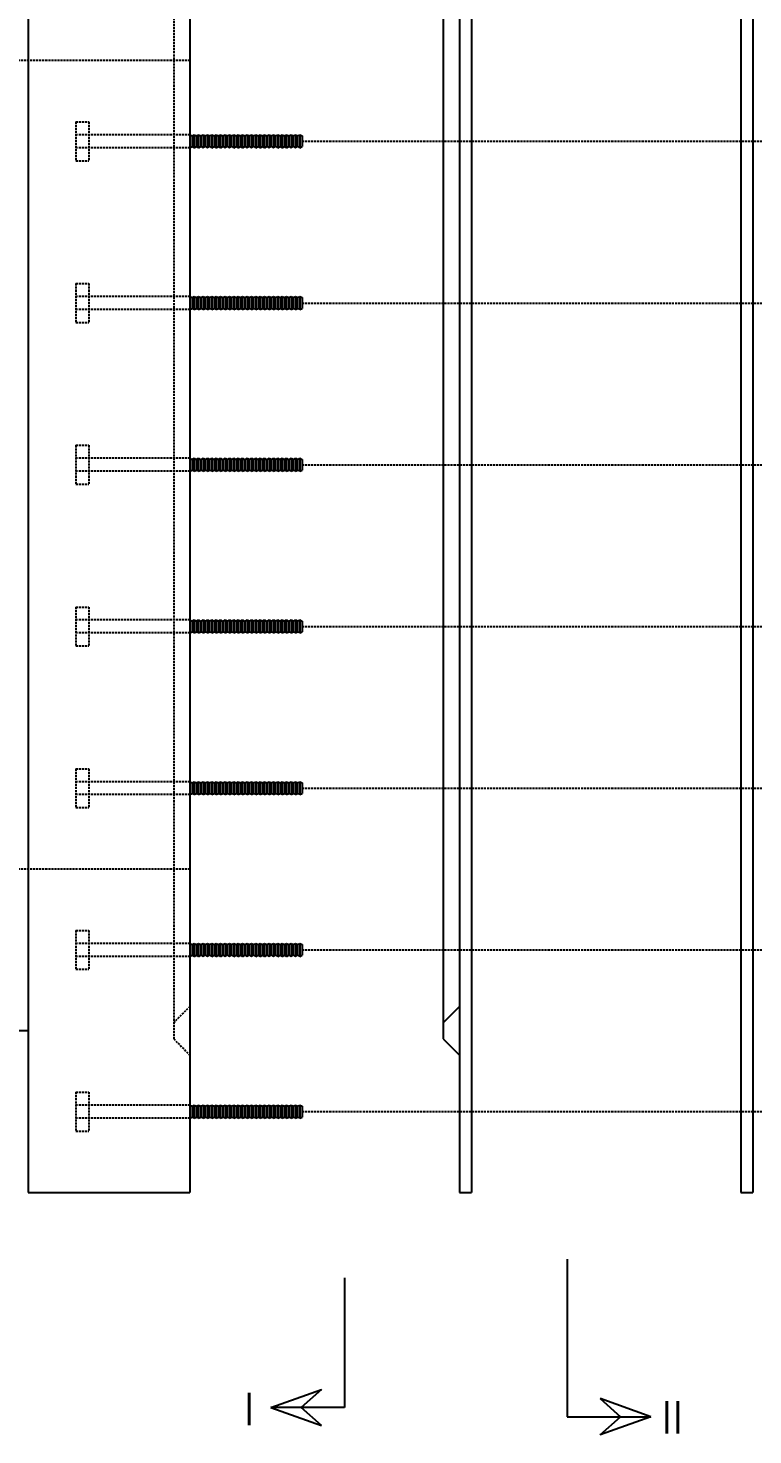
# Model space of a CAD drawing. Header units: metres. Extents: x -50 to 791, y -10 to 584.
# Drawn here: x 101.6 to 191.3, y 309.3 to 483.3 of the extents above; entities that cross this region are included whole.
import ezdxf
from ezdxf.enums import TextEntityAlignment as Align

# ---------------------------------------------------------------- set-up
doc = ezdxf.new("R2010")
doc.units = ezdxf.units.M
doc.header["$MEASUREMENT"] = 0
doc.linetypes.add('DASHED2', pattern=[0.375, 0.25, -0.125])
doc.layers.add('GRID', color=7, linetype='Continuous')
doc.styles.get("Standard").update_dxf_attribs({"font": 'Simplex.shx'})

msp = doc.modelspace()

# ---------------------------------------------------------------- linework, layer by layer
at = {"color": 6}
for p, q in [((101.6349, 519.2654), (101.6349, 339.2654)), ((121.6349, 519.2654), (121.6349, 339.2654)), ((154.972, 519.2654), (154.972, 339.2654)), ((156.472, 519.2654), (156.472, 339.2654)), ((189.7586, 519.2654), (189.7586, 339.2654)), ((191.2586, 519.2654), (191.2586, 339.2654)), ((101.6349, 359.2654), (31.42, 359.2654))]:
    msp.add_line(p, q, dxfattribs=at)
at = {"color": 3, "linetype": 'DASHED2'}
for p, q in [((119.6349, 500.2654), (119.6349, 358.2654)), ((121.6349, 479.2654), (31.42, 479.2654)), ((107.5336, 471.6654), (109.1336, 471.6654)), ((107.5336, 471.6654), (107.5336, 466.8654)), ((109.1336, 471.6654), (109.1336, 466.8654)), ((121.6349, 470.0654), (107.5336, 470.0654)), ((121.6349, 468.4654), (107.5336, 468.4654)), ((107.5336, 466.8654), (109.1336, 466.8654)), ((107.5336, 451.6654), (109.1336, 451.6654)), ((107.5336, 451.6654), (107.5336, 446.8654)), ((109.1336, 451.6654), (109.1336, 446.8654)), ((121.6349, 450.0654), (107.5336, 450.0654)), ((121.6349, 448.4654), (107.5336, 448.4654)), ((107.5336, 446.8654), (109.1336, 446.8654)), ((107.5336, 431.6654), (109.1336, 431.6654)), ((107.5336, 431.6654), (107.5336, 426.8654)), ((109.1336, 431.6654), (109.1336, 426.8654)), ((121.6349, 430.0654), (107.5336, 430.0654)), ((121.6349, 428.4654), (107.5336, 428.4654)), ((107.5336, 426.8654), (109.1336, 426.8654)), ((107.5336, 411.6654), (109.1336, 411.6654)), ((107.5336, 411.6654), (107.5336, 406.8654)), ((109.1336, 411.6654), (109.1336, 406.8654)), ((121.6349, 410.0654), (107.5336, 410.0654)), ((121.6349, 408.4654), (107.5336, 408.4654)), ((107.5336, 406.8654), (109.1336, 406.8654)), ((107.5336, 391.6654), (109.1336, 391.6654)), ((107.5336, 391.6654), (107.5336, 386.8654)), ((109.1336, 391.6654), (109.1336, 386.8654)), ((121.6349, 390.0654), (107.5336, 390.0654)), ((121.6349, 388.4654), (107.5336, 388.4654)), ((107.5336, 386.8654), (109.1336, 386.8654)), ((121.6349, 379.2654), (31.42, 379.2654)), ((107.5336, 371.6654), (109.1336, 371.6654)), ((107.5336, 371.6654), (107.5336, 366.8654)), ((109.1336, 371.6654), (109.1336, 366.8654)), ((121.6349, 370.0654), (107.5336, 370.0654)), ((121.6349, 368.4654), (107.5336, 368.4654)), ((107.5336, 366.8654), (109.1336, 366.8654)), ((119.6349, 360.2654), (121.6349, 362.2654)), ((119.6349, 358.2654), (121.6349, 356.2654)), ((107.5336, 351.6654), (107.5336, 346.8654)), ((107.5336, 351.6654), (109.1336, 351.6654)), ((109.1336, 351.6654), (109.1336, 346.8654)), ((121.6349, 350.0654), (107.5336, 350.0654)), ((121.6349, 348.4654), (107.5336, 348.4654)), ((107.5336, 346.8654), (109.1336, 346.8654))]:
    msp.add_line(p, q, dxfattribs=at)
at = {"color": 3}
msp.add_line((152.972, 500.2654), (152.972, 358.2654), dxfattribs=at)
at = {"color": 2, "linetype": 'Continuous'}
for p, q in [((121.6349, 470.0654), (121.9023, 469.9297)), ((121.9023, 469.9297), (122.1791, 470.0654)), ((121.9023, 469.9297), (121.9023, 468.6011)), ((122.1791, 470.0654), (122.4464, 469.9297)), ((122.1791, 470.0654), (122.1791, 468.4654)), ((122.4464, 469.9297), (122.7232, 470.0654)), ((122.4464, 469.9297), (122.4464, 468.6011)), ((122.7232, 470.0654), (122.9906, 469.9297)), ((122.7232, 470.0654), (122.7232, 468.4654)), ((122.9906, 469.9297), (123.2673, 470.0654)), ((122.9906, 469.9297), (122.9906, 468.6011)), ((123.2673, 470.0654), (123.5347, 469.9297)), ((123.2673, 470.0654), (123.2673, 468.4654)), ((123.5347, 469.9297), (123.8115, 470.0654)), ((123.5347, 469.9297), (123.5347, 468.6011)), ((123.8115, 470.0654), (124.0788, 469.9297)), ((123.8115, 470.0654), (123.8115, 468.4654)), ((124.0788, 469.9297), (124.3556, 470.0654)), ((124.0788, 469.9297), (124.0788, 468.6011)), ((124.3556, 470.0654), (124.623, 469.9297)), ((124.3556, 470.0654), (124.3556, 468.4654)), ((124.623, 469.9297), (124.8997, 470.0654)), ((124.623, 469.9297), (124.623, 468.6011)), ((124.8997, 470.0654), (125.1671, 469.9297)), ((124.8997, 470.0654), (124.8997, 468.4654)), ((125.1671, 469.9297), (125.4439, 470.0654)), ((125.1671, 469.9297), (125.1671, 468.6011)), ((125.4439, 470.0654), (125.7112, 469.9297)), ((125.4439, 470.0654), (125.4439, 468.4654)), ((125.7112, 469.9297), (125.988, 470.0654)), ((125.7112, 469.9297), (125.7112, 468.6011)), ((125.988, 470.0654), (126.2554, 469.9297)), ((125.988, 470.0654), (125.988, 468.4654)), ((126.2554, 469.9297), (126.5321, 470.0654)), ((126.2554, 469.9297), (126.2554, 468.6011)), ((126.5321, 470.0654), (126.7995, 469.9297)), ((126.5321, 470.0654), (126.5321, 468.4654)), ((126.7995, 469.9297), (127.0763, 470.0654)), ((126.7995, 469.9297), (126.7995, 468.6011)), ((127.0763, 470.0654), (127.3436, 469.9297)), ((127.0763, 470.0654), (127.0763, 468.4654)), ((127.3436, 469.9297), (127.6204, 470.0654)), ((127.3436, 469.9297), (127.3436, 468.6011)), ((127.6204, 470.0654), (127.8878, 469.9297)), ((127.6204, 470.0654), (127.6204, 468.4654)), ((127.8878, 469.9297), (128.1645, 470.0654)), ((127.8878, 469.9297), (127.8878, 468.6011)), ((128.1645, 470.0654), (128.4319, 469.9297)), ((128.1645, 470.0654), (128.1645, 468.4654)), ((128.4319, 469.9297), (128.7087, 470.0654)), ((128.4319, 469.9297), (128.4319, 468.6011)), ((128.7087, 470.0654), (128.976, 469.9297)), ((128.7087, 470.0654), (128.7087, 468.4654)), ((128.976, 469.9297), (129.2528, 470.0654)), ((128.976, 469.9297), (128.976, 468.6011)), ((129.2528, 470.0654), (129.5202, 469.9297)), ((129.2528, 470.0654), (129.2528, 468.4654)), ((129.5202, 469.9297), (129.7969, 470.0654)), ((129.5202, 469.9297), (129.5202, 468.6011)), ((129.7969, 470.0654), (130.0643, 469.9297)), ((129.7969, 470.0654), (129.7969, 468.4654)), ((130.0643, 469.9297), (130.3411, 470.0654)), ((130.0643, 469.9297), (130.0643, 468.6011)), ((130.3411, 470.0654), (130.6084, 469.9297)), ((130.3411, 470.0654), (130.3411, 468.4654)), ((130.6084, 469.9297), (130.8852, 470.0654)), ((130.6084, 469.9297), (130.6084, 468.6011)), ((130.8852, 470.0654), (131.1526, 469.9297)), ((130.8852, 470.0654), (130.8852, 468.4654)), ((131.1526, 469.9297), (131.4293, 470.0654)), ((131.1526, 469.9297), (131.1526, 468.6011)), ((131.4293, 470.0654), (131.6967, 469.9297)), ((131.4293, 470.0654), (131.4293, 468.4654)), ((131.6967, 469.9297), (131.9735, 470.0654)), ((131.6967, 469.9297), (131.6967, 468.6011)), ((131.9735, 470.0654), (132.2408, 469.9297)), ((131.9735, 470.0654), (131.9735, 468.4654)), ((132.2408, 469.9297), (132.5176, 470.0654)), ((132.2408, 469.9297), (132.2408, 468.6011)), ((132.5176, 470.0654), (132.785, 469.9297)), ((132.5176, 470.0654), (132.5176, 468.4654)), ((132.785, 469.9297), (133.0617, 470.0654)), ((132.785, 469.9297), (132.785, 468.6011)), ((133.0617, 470.0654), (133.3291, 469.9297)), ((133.0617, 470.0654), (133.0617, 468.4654)), ((133.3291, 469.9297), (133.6059, 470.0654)), ((133.3291, 469.9297), (133.3291, 468.6011)), ((133.6059, 470.0654), (133.8732, 469.9297)), ((133.6059, 470.0654), (133.6059, 468.4654)), ((133.8732, 469.9297), (134.15, 470.0654)), ((133.8732, 469.9297), (133.8732, 468.6011)), ((134.15, 470.0654), (134.4174, 469.9297)), ((134.15, 470.0654), (134.15, 468.4654)), ((134.4174, 469.9297), (134.6941, 470.0654)), ((134.4174, 469.9297), (134.4174, 468.6011)), ((134.6941, 470.0654), (134.9615, 469.9297)), ((134.6941, 470.0654), (134.6941, 468.4654)), ((134.9615, 469.9297), (135.2383, 470.0654)), ((134.9615, 469.9297), (134.9615, 468.6011)), ((135.2383, 470.0654), (135.5056, 469.9297)), ((135.2383, 470.0654), (135.2383, 468.4654)), ((135.5056, 469.9297), (135.5056, 468.6011)), ((121.6349, 468.4654), (121.9023, 468.6011)), ((122.1791, 468.4654), (121.9023, 468.6011)), ((122.1791, 468.4654), (122.4464, 468.6011)), ((122.7232, 468.4654), (122.4464, 468.6011)), ((122.7232, 468.4654), (122.9906, 468.6011)), ((123.2673, 468.4654), (122.9906, 468.6011)), ((123.2673, 468.4654), (123.5347, 468.6011)), ((123.8115, 468.4654), (123.5347, 468.6011)), ((123.8115, 468.4654), (124.0788, 468.6011)), ((124.3556, 468.4654), (124.0788, 468.6011)), ((124.3556, 468.4654), (124.623, 468.6011)), ((124.8997, 468.4654), (124.623, 468.6011)), ((124.8997, 468.4654), (125.1671, 468.6011)), ((125.4439, 468.4654), (125.1671, 468.6011)), ((125.4439, 468.4654), (125.7112, 468.6011)), ((125.988, 468.4654), (125.7112, 468.6011)), ((125.988, 468.4654), (126.2554, 468.6011)), ((126.5321, 468.4654), (126.2554, 468.6011)), ((126.5321, 468.4654), (126.7995, 468.6011)), ((127.0763, 468.4654), (126.7995, 468.6011)), ((127.0763, 468.4654), (127.3436, 468.6011)), ((127.6204, 468.4654), (127.3436, 468.6011)), ((127.6204, 468.4654), (127.8878, 468.6011)), ((128.1645, 468.4654), (127.8878, 468.6011)), ((128.1645, 468.4654), (128.4319, 468.6011)), ((128.7087, 468.4654), (128.4319, 468.6011)), ((128.7087, 468.4654), (128.976, 468.6011)), ((129.2528, 468.4654), (128.976, 468.6011)), ((129.2528, 468.4654), (129.5202, 468.6011)), ((129.7969, 468.4654), (129.5202, 468.6011)), ((129.7969, 468.4654), (130.0643, 468.6011)), ((130.3411, 468.4654), (130.0643, 468.6011)), ((130.3411, 468.4654), (130.6084, 468.6011)), ((130.8852, 468.4654), (130.6084, 468.6011)), ((130.8852, 468.4654), (131.1526, 468.6011)), ((131.4293, 468.4654), (131.1526, 468.6011)), ((131.4293, 468.4654), (131.6967, 468.6011)), ((131.9735, 468.4654), (131.6967, 468.6011)), ((131.9735, 468.4654), (132.2408, 468.6011)), ((132.5176, 468.4654), (132.2408, 468.6011)), ((132.5176, 468.4654), (132.785, 468.6011)), ((133.0617, 468.4654), (132.785, 468.6011)), ((133.0617, 468.4654), (133.3291, 468.6011)), ((133.6059, 468.4654), (133.3291, 468.6011)), ((133.6059, 468.4654), (133.8732, 468.6011)), ((134.15, 468.4654), (133.8732, 468.6011)), ((134.15, 468.4654), (134.4174, 468.6011)), ((134.6941, 468.4654), (134.4174, 468.6011)), ((134.6941, 468.4654), (134.9615, 468.6011)), ((135.2383, 468.4654), (134.9615, 468.6011)), ((135.2383, 468.4654), (135.5056, 468.6011)), ((121.6349, 450.0654), (121.9023, 449.9297)), ((121.9023, 449.9297), (122.1791, 450.0654)), ((121.9023, 449.9297), (121.9023, 448.6011)), ((122.1791, 450.0654), (122.4464, 449.9297)), ((122.1791, 450.0654), (122.1791, 448.4654)), ((122.4464, 449.9297), (122.7232, 450.0654)), ((122.4464, 449.9297), (122.4464, 448.6011)), ((122.7232, 450.0654), (122.9906, 449.9297)), ((122.7232, 450.0654), (122.7232, 448.4654)), ((122.9906, 449.9297), (123.2673, 450.0654)), ((122.9906, 449.9297), (122.9906, 448.6011)), ((123.2673, 450.0654), (123.5347, 449.9297)), ((123.2673, 450.0654), (123.2673, 448.4654)), ((123.5347, 449.9297), (123.8115, 450.0654)), ((123.5347, 449.9297), (123.5347, 448.6011)), ((123.8115, 450.0654), (124.0788, 449.9297)), ((123.8115, 450.0654), (123.8115, 448.4654)), ((124.0788, 449.9297), (124.3556, 450.0654)), ((124.0788, 449.9297), (124.0788, 448.6011)), ((124.3556, 450.0654), (124.623, 449.9297)), ((124.3556, 450.0654), (124.3556, 448.4654)), ((124.623, 449.9297), (124.8997, 450.0654)), ((124.623, 449.9297), (124.623, 448.6011)), ((124.8997, 450.0654), (125.1671, 449.9297)), ((124.8997, 450.0654), (124.8997, 448.4654)), ((125.1671, 449.9297), (125.4439, 450.0654)), ((125.1671, 449.9297), (125.1671, 448.6011)), ((125.4439, 450.0654), (125.7112, 449.9297)), ((125.4439, 450.0654), (125.4439, 448.4654)), ((125.7112, 449.9297), (125.988, 450.0654)), ((125.7112, 449.9297), (125.7112, 448.6011)), ((125.988, 450.0654), (126.2554, 449.9297)), ((125.988, 450.0654), (125.988, 448.4654)), ((126.2554, 449.9297), (126.5321, 450.0654)), ((126.2554, 449.9297), (126.2554, 448.6011)), ((126.5321, 450.0654), (126.7995, 449.9297)), ((126.5321, 450.0654), (126.5321, 448.4654)), ((126.7995, 449.9297), (127.0763, 450.0654)), ((126.7995, 449.9297), (126.7995, 448.6011)), ((127.0763, 450.0654), (127.3436, 449.9297)), ((127.0763, 450.0654), (127.0763, 448.4654)), ((127.3436, 449.9297), (127.6204, 450.0654)), ((127.3436, 449.9297), (127.3436, 448.6011)), ((127.6204, 450.0654), (127.8878, 449.9297)), ((127.6204, 450.0654), (127.6204, 448.4654)), ((127.8878, 449.9297), (128.1645, 450.0654)), ((127.8878, 449.9297), (127.8878, 448.6011)), ((128.1645, 450.0654), (128.4319, 449.9297)), ((128.1645, 450.0654), (128.1645, 448.4654)), ((128.4319, 449.9297), (128.7087, 450.0654)), ((128.4319, 449.9297), (128.4319, 448.6011)), ((128.7087, 450.0654), (128.976, 449.9297)), ((128.7087, 450.0654), (128.7087, 448.4654)), ((128.976, 449.9297), (129.2528, 450.0654)), ((128.976, 449.9297), (128.976, 448.6011)), ((129.2528, 450.0654), (129.5202, 449.9297)), ((129.2528, 450.0654), (129.2528, 448.4654)), ((129.5202, 449.9297), (129.7969, 450.0654)), ((129.5202, 449.9297), (129.5202, 448.6011)), ((129.7969, 450.0654), (130.0643, 449.9297)), ((129.7969, 450.0654), (129.7969, 448.4654)), ((130.0643, 449.9297), (130.3411, 450.0654)), ((130.0643, 449.9297), (130.0643, 448.6011)), ((130.3411, 450.0654), (130.6084, 449.9297)), ((130.3411, 450.0654), (130.3411, 448.4654)), ((130.6084, 449.9297), (130.8852, 450.0654)), ((130.6084, 449.9297), (130.6084, 448.6011)), ((130.8852, 450.0654), (131.1526, 449.9297)), ((130.8852, 450.0654), (130.8852, 448.4654)), ((131.1526, 449.9297), (131.4293, 450.0654)), ((131.1526, 449.9297), (131.1526, 448.6011)), ((131.4293, 450.0654), (131.6967, 449.9297)), ((131.4293, 450.0654), (131.4293, 448.4654)), ((131.6967, 449.9297), (131.9735, 450.0654)), ((131.6967, 449.9297), (131.6967, 448.6011)), ((131.9735, 450.0654), (132.2408, 449.9297)), ((131.9735, 450.0654), (131.9735, 448.4654)), ((132.2408, 449.9297), (132.5176, 450.0654)), ((132.2408, 449.9297), (132.2408, 448.6011)), ((132.5176, 450.0654), (132.785, 449.9297)), ((132.5176, 450.0654), (132.5176, 448.4654)), ((132.785, 449.9297), (133.0617, 450.0654)), ((132.785, 449.9297), (132.785, 448.6011)), ((133.0617, 450.0654), (133.3291, 449.9297)), ((133.0617, 450.0654), (133.0617, 448.4654)), ((133.3291, 449.9297), (133.6059, 450.0654)), ((133.3291, 449.9297), (133.3291, 448.6011)), ((133.6059, 450.0654), (133.8732, 449.9297)), ((133.6059, 450.0654), (133.6059, 448.4654)), ((133.8732, 449.9297), (134.15, 450.0654)), ((133.8732, 449.9297), (133.8732, 448.6011)), ((134.15, 450.0654), (134.4174, 449.9297)), ((134.15, 450.0654), (134.15, 448.4654)), ((134.4174, 449.9297), (134.6941, 450.0654)), ((134.4174, 449.9297), (134.4174, 448.6011)), ((134.6941, 450.0654), (134.9615, 449.9297)), ((134.6941, 450.0654), (134.6941, 448.4654)), ((134.9615, 449.9297), (135.2383, 450.0654)), ((134.9615, 449.9297), (134.9615, 448.6011)), ((135.2383, 450.0654), (135.5056, 449.9297)), ((135.2383, 450.0654), (135.2383, 448.4654)), ((135.5056, 449.9297), (135.5056, 448.6011)), ((121.6349, 448.4654), (121.9023, 448.6011)), ((122.1791, 448.4654), (121.9023, 448.6011)), ((122.1791, 448.4654), (122.4464, 448.6011)), ((122.7232, 448.4654), (122.4464, 448.6011)), ((122.7232, 448.4654), (122.9906, 448.6011)), ((123.2673, 448.4654), (122.9906, 448.6011)), ((123.2673, 448.4654), (123.5347, 448.6011)), ((123.8115, 448.4654), (123.5347, 448.6011)), ((123.8115, 448.4654), (124.0788, 448.6011)), ((124.3556, 448.4654), (124.0788, 448.6011)), ((124.3556, 448.4654), (124.623, 448.6011)), ((124.8997, 448.4654), (124.623, 448.6011)), ((124.8997, 448.4654), (125.1671, 448.6011)), ((125.4439, 448.4654), (125.1671, 448.6011)), ((125.4439, 448.4654), (125.7112, 448.6011)), ((125.988, 448.4654), (125.7112, 448.6011)), ((125.988, 448.4654), (126.2554, 448.6011)), ((126.5321, 448.4654), (126.2554, 448.6011)), ((126.5321, 448.4654), (126.7995, 448.6011)), ((127.0763, 448.4654), (126.7995, 448.6011)), ((127.0763, 448.4654), (127.3436, 448.6011)), ((127.6204, 448.4654), (127.3436, 448.6011)), ((127.6204, 448.4654), (127.8878, 448.6011)), ((128.1645, 448.4654), (127.8878, 448.6011)), ((128.1645, 448.4654), (128.4319, 448.6011)), ((128.7087, 448.4654), (128.4319, 448.6011)), ((128.7087, 448.4654), (128.976, 448.6011)), ((129.2528, 448.4654), (128.976, 448.6011)), ((129.2528, 448.4654), (129.5202, 448.6011)), ((129.7969, 448.4654), (129.5202, 448.6011)), ((129.7969, 448.4654), (130.0643, 448.6011)), ((130.3411, 448.4654), (130.0643, 448.6011)), ((130.3411, 448.4654), (130.6084, 448.6011)), ((130.8852, 448.4654), (130.6084, 448.6011)), ((130.8852, 448.4654), (131.1526, 448.6011)), ((131.4293, 448.4654), (131.1526, 448.6011)), ((131.4293, 448.4654), (131.6967, 448.6011)), ((131.9735, 448.4654), (131.6967, 448.6011)), ((131.9735, 448.4654), (132.2408, 448.6011)), ((132.5176, 448.4654), (132.2408, 448.6011)), ((132.5176, 448.4654), (132.785, 448.6011)), ((133.0617, 448.4654), (132.785, 448.6011)), ((133.0617, 448.4654), (133.3291, 448.6011)), ((133.6059, 448.4654), (133.3291, 448.6011)), ((133.6059, 448.4654), (133.8732, 448.6011)), ((134.15, 448.4654), (133.8732, 448.6011)), ((134.15, 448.4654), (134.4174, 448.6011)), ((134.6941, 448.4654), (134.4174, 448.6011)), ((134.6941, 448.4654), (134.9615, 448.6011)), ((135.2383, 448.4654), (134.9615, 448.6011)), ((135.2383, 448.4654), (135.5056, 448.6011)), ((121.6349, 430.0654), (121.9023, 429.9297)), ((121.9023, 429.9297), (122.1791, 430.0654)), ((121.9023, 429.9297), (121.9023, 428.6011)), ((122.1791, 430.0654), (122.4464, 429.9297)), ((122.1791, 430.0654), (122.1791, 428.4654)), ((122.4464, 429.9297), (122.7232, 430.0654)), ((122.4464, 429.9297), (122.4464, 428.6011)), ((122.7232, 430.0654), (122.9906, 429.9297)), ((122.7232, 430.0654), (122.7232, 428.4654)), ((122.9906, 429.9297), (123.2673, 430.0654)), ((122.9906, 429.9297), (122.9906, 428.6011)), ((123.2673, 430.0654), (123.5347, 429.9297)), ((123.2673, 430.0654), (123.2673, 428.4654)), ((123.5347, 429.9297), (123.8115, 430.0654)), ((123.5347, 429.9297), (123.5347, 428.6011)), ((123.8115, 430.0654), (124.0788, 429.9297)), ((123.8115, 430.0654), (123.8115, 428.4654)), ((124.0788, 429.9297), (124.3556, 430.0654)), ((124.0788, 429.9297), (124.0788, 428.6011)), ((124.3556, 430.0654), (124.623, 429.9297)), ((124.3556, 430.0654), (124.3556, 428.4654)), ((124.623, 429.9297), (124.8997, 430.0654)), ((124.623, 429.9297), (124.623, 428.6011)), ((124.8997, 430.0654), (125.1671, 429.9297)), ((124.8997, 430.0654), (124.8997, 428.4654)), ((125.1671, 429.9297), (125.4439, 430.0654)), ((125.1671, 429.9297), (125.1671, 428.6011)), ((125.4439, 430.0654), (125.7112, 429.9297)), ((125.4439, 430.0654), (125.4439, 428.4654)), ((125.7112, 429.9297), (125.988, 430.0654)), ((125.7112, 429.9297), (125.7112, 428.6011)), ((125.988, 430.0654), (126.2554, 429.9297)), ((125.988, 430.0654), (125.988, 428.4654)), ((126.2554, 429.9297), (126.5321, 430.0654)), ((126.2554, 429.9297), (126.2554, 428.6011)), ((126.5321, 430.0654), (126.7995, 429.9297)), ((126.5321, 430.0654), (126.5321, 428.4654)), ((126.7995, 429.9297), (127.0763, 430.0654)), ((126.7995, 429.9297), (126.7995, 428.6011)), ((127.0763, 430.0654), (127.3436, 429.9297)), ((127.0763, 430.0654), (127.0763, 428.4654)), ((127.3436, 429.9297), (127.6204, 430.0654)), ((127.3436, 429.9297), (127.3436, 428.6011)), ((127.6204, 430.0654), (127.8878, 429.9297)), ((127.6204, 430.0654), (127.6204, 428.4654)), ((127.8878, 429.9297), (128.1645, 430.0654)), ((127.8878, 429.9297), (127.8878, 428.6011)), ((128.1645, 430.0654), (128.4319, 429.9297)), ((128.1645, 430.0654), (128.1645, 428.4654)), ((128.4319, 429.9297), (128.7087, 430.0654)), ((128.4319, 429.9297), (128.4319, 428.6011)), ((128.7087, 430.0654), (128.976, 429.9297)), ((128.7087, 430.0654), (128.7087, 428.4654)), ((128.976, 429.9297), (129.2528, 430.0654)), ((128.976, 429.9297), (128.976, 428.6011)), ((129.2528, 430.0654), (129.5202, 429.9297)), ((129.2528, 430.0654), (129.2528, 428.4654)), ((129.5202, 429.9297), (129.7969, 430.0654)), ((129.5202, 429.9297), (129.5202, 428.6011)), ((129.7969, 430.0654), (130.0643, 429.9297)), ((129.7969, 430.0654), (129.7969, 428.4654)), ((130.0643, 429.9297), (130.3411, 430.0654)), ((130.0643, 429.9297), (130.0643, 428.6011)), ((130.3411, 430.0654), (130.6084, 429.9297)), ((130.3411, 430.0654), (130.3411, 428.4654)), ((130.6084, 429.9297), (130.8852, 430.0654)), ((130.6084, 429.9297), (130.6084, 428.6011)), ((130.8852, 430.0654), (131.1526, 429.9297)), ((130.8852, 430.0654), (130.8852, 428.4654)), ((131.1526, 429.9297), (131.4293, 430.0654)), ((131.1526, 429.9297), (131.1526, 428.6011)), ((131.4293, 430.0654), (131.6967, 429.9297)), ((131.4293, 430.0654), (131.4293, 428.4654)), ((131.6967, 429.9297), (131.9735, 430.0654)), ((131.6967, 429.9297), (131.6967, 428.6011)), ((131.9735, 430.0654), (132.2408, 429.9297)), ((131.9735, 430.0654), (131.9735, 428.4654)), ((132.2408, 429.9297), (132.5176, 430.0654)), ((132.2408, 429.9297), (132.2408, 428.6011)), ((132.5176, 430.0654), (132.785, 429.9297)), ((132.5176, 430.0654), (132.5176, 428.4654)), ((132.785, 429.9297), (133.0617, 430.0654)), ((132.785, 429.9297), (132.785, 428.6011)), ((133.0617, 430.0654), (133.3291, 429.9297)), ((133.0617, 430.0654), (133.0617, 428.4654)), ((133.3291, 429.9297), (133.6059, 430.0654)), ((133.3291, 429.9297), (133.3291, 428.6011)), ((133.6059, 430.0654), (133.8732, 429.9297)), ((133.6059, 430.0654), (133.6059, 428.4654)), ((133.8732, 429.9297), (134.15, 430.0654)), ((133.8732, 429.9297), (133.8732, 428.6011)), ((134.15, 430.0654), (134.4174, 429.9297)), ((134.15, 430.0654), (134.15, 428.4654)), ((134.4174, 429.9297), (134.6941, 430.0654)), ((134.4174, 429.9297), (134.4174, 428.6011)), ((134.6941, 430.0654), (134.9615, 429.9297)), ((134.6941, 430.0654), (134.6941, 428.4654)), ((134.9615, 429.9297), (135.2383, 430.0654)), ((134.9615, 429.9297), (134.9615, 428.6011)), ((135.2383, 430.0654), (135.5056, 429.9297)), ((135.2383, 430.0654), (135.2383, 428.4654)), ((135.5056, 429.9297), (135.5056, 428.6011)), ((121.6349, 428.4654), (121.9023, 428.6011)), ((122.1791, 428.4654), (121.9023, 428.6011)), ((122.1791, 428.4654), (122.4464, 428.6011)), ((122.7232, 428.4654), (122.4464, 428.6011)), ((122.7232, 428.4654), (122.9906, 428.6011)), ((123.2673, 428.4654), (122.9906, 428.6011)), ((123.2673, 428.4654), (123.5347, 428.6011)), ((123.8115, 428.4654), (123.5347, 428.6011)), ((123.8115, 428.4654), (124.0788, 428.6011)), ((124.3556, 428.4654), (124.0788, 428.6011)), ((124.3556, 428.4654), (124.623, 428.6011)), ((124.8997, 428.4654), (124.623, 428.6011)), ((124.8997, 428.4654), (125.1671, 428.6011)), ((125.4439, 428.4654), (125.1671, 428.6011)), ((125.4439, 428.4654), (125.7112, 428.6011)), ((125.988, 428.4654), (125.7112, 428.6011)), ((125.988, 428.4654), (126.2554, 428.6011)), ((126.5321, 428.4654), (126.2554, 428.6011)), ((126.5321, 428.4654), (126.7995, 428.6011)), ((127.0763, 428.4654), (126.7995, 428.6011)), ((127.0763, 428.4654), (127.3436, 428.6011)), ((127.6204, 428.4654), (127.3436, 428.6011)), ((127.6204, 428.4654), (127.8878, 428.6011)), ((128.1645, 428.4654), (127.8878, 428.6011)), ((128.1645, 428.4654), (128.4319, 428.6011)), ((128.7087, 428.4654), (128.4319, 428.6011)), ((128.7087, 428.4654), (128.976, 428.6011)), ((129.2528, 428.4654), (128.976, 428.6011)), ((129.2528, 428.4654), (129.5202, 428.6011)), ((129.7969, 428.4654), (129.5202, 428.6011)), ((129.7969, 428.4654), (130.0643, 428.6011)), ((130.3411, 428.4654), (130.0643, 428.6011)), ((130.3411, 428.4654), (130.6084, 428.6011)), ((130.8852, 428.4654), (130.6084, 428.6011)), ((130.8852, 428.4654), (131.1526, 428.6011)), ((131.4293, 428.4654), (131.1526, 428.6011)), ((131.4293, 428.4654), (131.6967, 428.6011)), ((131.9735, 428.4654), (131.6967, 428.6011)), ((131.9735, 428.4654), (132.2408, 428.6011)), ((132.5176, 428.4654), (132.2408, 428.6011)), ((132.5176, 428.4654), (132.785, 428.6011)), ((133.0617, 428.4654), (132.785, 428.6011)), ((133.0617, 428.4654), (133.3291, 428.6011)), ((133.6059, 428.4654), (133.3291, 428.6011)), ((133.6059, 428.4654), (133.8732, 428.6011)), ((134.15, 428.4654), (133.8732, 428.6011)), ((134.15, 428.4654), (134.4174, 428.6011)), ((134.6941, 428.4654), (134.4174, 428.6011)), ((134.6941, 428.4654), (134.9615, 428.6011)), ((135.2383, 428.4654), (134.9615, 428.6011)), ((135.2383, 428.4654), (135.5056, 428.6011)), ((121.6349, 410.0654), (121.9023, 409.9297)), ((121.9023, 409.9297), (122.1791, 410.0654)), ((121.9023, 409.9297), (121.9023, 408.6011)), ((122.1791, 410.0654), (122.4464, 409.9297)), ((122.1791, 410.0654), (122.1791, 408.4654)), ((122.4464, 409.9297), (122.7232, 410.0654)), ((122.4464, 409.9297), (122.4464, 408.6011)), ((122.7232, 410.0654), (122.9906, 409.9297)), ((122.7232, 410.0654), (122.7232, 408.4654)), ((122.9906, 409.9297), (123.2673, 410.0654)), ((122.9906, 409.9297), (122.9906, 408.6011)), ((123.2673, 410.0654), (123.5347, 409.9297)), ((123.2673, 410.0654), (123.2673, 408.4654)), ((123.5347, 409.9297), (123.8115, 410.0654)), ((123.5347, 409.9297), (123.5347, 408.6011)), ((123.8115, 410.0654), (124.0788, 409.9297)), ((123.8115, 410.0654), (123.8115, 408.4654)), ((124.0788, 409.9297), (124.3556, 410.0654)), ((124.0788, 409.9297), (124.0788, 408.6011)), ((124.3556, 410.0654), (124.623, 409.9297)), ((124.3556, 410.0654), (124.3556, 408.4654)), ((124.623, 409.9297), (124.8997, 410.0654)), ((124.623, 409.9297), (124.623, 408.6011)), ((124.8997, 410.0654), (125.1671, 409.9297)), ((124.8997, 410.0654), (124.8997, 408.4654)), ((125.1671, 409.9297), (125.4439, 410.0654)), ((125.1671, 409.9297), (125.1671, 408.6011)), ((125.4439, 410.0654), (125.7112, 409.9297)), ((125.4439, 410.0654), (125.4439, 408.4654)), ((125.7112, 409.9297), (125.988, 410.0654)), ((125.7112, 409.9297), (125.7112, 408.6011)), ((125.988, 410.0654), (126.2554, 409.9297)), ((125.988, 410.0654), (125.988, 408.4654)), ((126.2554, 409.9297), (126.5321, 410.0654)), ((126.2554, 409.9297), (126.2554, 408.6011)), ((126.5321, 410.0654), (126.7995, 409.9297)), ((126.5321, 410.0654), (126.5321, 408.4654)), ((126.7995, 409.9297), (127.0763, 410.0654)), ((126.7995, 409.9297), (126.7995, 408.6011)), ((127.0763, 410.0654), (127.3436, 409.9297)), ((127.0763, 410.0654), (127.0763, 408.4654)), ((127.3436, 409.9297), (127.6204, 410.0654)), ((127.3436, 409.9297), (127.3436, 408.6011)), ((127.6204, 410.0654), (127.8878, 409.9297)), ((127.6204, 410.0654), (127.6204, 408.4654)), ((127.8878, 409.9297), (128.1645, 410.0654)), ((127.8878, 409.9297), (127.8878, 408.6011)), ((128.1645, 410.0654), (128.4319, 409.9297)), ((128.1645, 410.0654), (128.1645, 408.4654)), ((128.4319, 409.9297), (128.7087, 410.0654)), ((128.4319, 409.9297), (128.4319, 408.6011)), ((128.7087, 410.0654), (128.976, 409.9297)), ((128.7087, 410.0654), (128.7087, 408.4654)), ((128.976, 409.9297), (129.2528, 410.0654)), ((128.976, 409.9297), (128.976, 408.6011)), ((129.2528, 410.0654), (129.5202, 409.9297)), ((129.2528, 410.0654), (129.2528, 408.4654)), ((129.5202, 409.9297), (129.7969, 410.0654)), ((129.5202, 409.9297), (129.5202, 408.6011)), ((129.7969, 410.0654), (130.0643, 409.9297)), ((129.7969, 410.0654), (129.7969, 408.4654)), ((130.0643, 409.9297), (130.3411, 410.0654)), ((130.0643, 409.9297), (130.0643, 408.6011)), ((130.3411, 410.0654), (130.6084, 409.9297)), ((130.3411, 410.0654), (130.3411, 408.4654)), ((130.6084, 409.9297), (130.8852, 410.0654)), ((130.6084, 409.9297), (130.6084, 408.6011)), ((130.8852, 410.0654), (131.1526, 409.9297)), ((130.8852, 410.0654), (130.8852, 408.4654)), ((131.1526, 409.9297), (131.4293, 410.0654)), ((131.1526, 409.9297), (131.1526, 408.6011)), ((131.4293, 410.0654), (131.6967, 409.9297)), ((131.4293, 410.0654), (131.4293, 408.4654)), ((131.6967, 409.9297), (131.9735, 410.0654)), ((131.6967, 409.9297), (131.6967, 408.6011)), ((131.9735, 410.0654), (132.2408, 409.9297)), ((131.9735, 410.0654), (131.9735, 408.4654)), ((132.2408, 409.9297), (132.5176, 410.0654)), ((132.2408, 409.9297), (132.2408, 408.6011)), ((132.5176, 410.0654), (132.785, 409.9297)), ((132.5176, 410.0654), (132.5176, 408.4654)), ((132.785, 409.9297), (133.0617, 410.0654)), ((132.785, 409.9297), (132.785, 408.6011)), ((133.0617, 410.0654), (133.3291, 409.9297)), ((133.0617, 410.0654), (133.0617, 408.4654)), ((133.3291, 409.9297), (133.6059, 410.0654)), ((133.3291, 409.9297), (133.3291, 408.6011)), ((133.6059, 410.0654), (133.8732, 409.9297)), ((133.6059, 410.0654), (133.6059, 408.4654)), ((133.8732, 409.9297), (134.15, 410.0654)), ((133.8732, 409.9297), (133.8732, 408.6011)), ((134.15, 410.0654), (134.4174, 409.9297)), ((134.15, 410.0654), (134.15, 408.4654)), ((134.4174, 409.9297), (134.6941, 410.0654)), ((134.4174, 409.9297), (134.4174, 408.6011)), ((134.6941, 410.0654), (134.9615, 409.9297)), ((134.6941, 410.0654), (134.6941, 408.4654)), ((134.9615, 409.9297), (135.2383, 410.0654)), ((134.9615, 409.9297), (134.9615, 408.6011)), ((135.2383, 410.0654), (135.5056, 409.9297)), ((135.2383, 410.0654), (135.2383, 408.4654)), ((135.5056, 409.9297), (135.5056, 408.6011)), ((121.6349, 408.4654), (121.9023, 408.6011)), ((122.1791, 408.4654), (121.9023, 408.6011)), ((122.1791, 408.4654), (122.4464, 408.6011)), ((122.7232, 408.4654), (122.4464, 408.6011)), ((122.7232, 408.4654), (122.9906, 408.6011)), ((123.2673, 408.4654), (122.9906, 408.6011)), ((123.2673, 408.4654), (123.5347, 408.6011)), ((123.8115, 408.4654), (123.5347, 408.6011)), ((123.8115, 408.4654), (124.0788, 408.6011)), ((124.3556, 408.4654), (124.0788, 408.6011)), ((124.3556, 408.4654), (124.623, 408.6011)), ((124.8997, 408.4654), (124.623, 408.6011)), ((124.8997, 408.4654), (125.1671, 408.6011)), ((125.4439, 408.4654), (125.1671, 408.6011)), ((125.4439, 408.4654), (125.7112, 408.6011)), ((125.988, 408.4654), (125.7112, 408.6011)), ((125.988, 408.4654), (126.2554, 408.6011)), ((126.5321, 408.4654), (126.2554, 408.6011)), ((126.5321, 408.4654), (126.7995, 408.6011)), ((127.0763, 408.4654), (126.7995, 408.6011)), ((127.0763, 408.4654), (127.3436, 408.6011)), ((127.6204, 408.4654), (127.3436, 408.6011)), ((127.6204, 408.4654), (127.8878, 408.6011)), ((128.1645, 408.4654), (127.8878, 408.6011)), ((128.1645, 408.4654), (128.4319, 408.6011)), ((128.7087, 408.4654), (128.4319, 408.6011)), ((128.7087, 408.4654), (128.976, 408.6011)), ((129.2528, 408.4654), (128.976, 408.6011)), ((129.2528, 408.4654), (129.5202, 408.6011)), ((129.7969, 408.4654), (129.5202, 408.6011)), ((129.7969, 408.4654), (130.0643, 408.6011)), ((130.3411, 408.4654), (130.0643, 408.6011)), ((130.3411, 408.4654), (130.6084, 408.6011)), ((130.8852, 408.4654), (130.6084, 408.6011)), ((130.8852, 408.4654), (131.1526, 408.6011)), ((131.4293, 408.4654), (131.1526, 408.6011)), ((131.4293, 408.4654), (131.6967, 408.6011)), ((131.9735, 408.4654), (131.6967, 408.6011)), ((131.9735, 408.4654), (132.2408, 408.6011)), ((132.5176, 408.4654), (132.2408, 408.6011)), ((132.5176, 408.4654), (132.785, 408.6011)), ((133.0617, 408.4654), (132.785, 408.6011)), ((133.0617, 408.4654), (133.3291, 408.6011)), ((133.6059, 408.4654), (133.3291, 408.6011)), ((133.6059, 408.4654), (133.8732, 408.6011)), ((134.15, 408.4654), (133.8732, 408.6011)), ((134.15, 408.4654), (134.4174, 408.6011)), ((134.6941, 408.4654), (134.4174, 408.6011)), ((134.6941, 408.4654), (134.9615, 408.6011)), ((135.2383, 408.4654), (134.9615, 408.6011)), ((135.2383, 408.4654), (135.5056, 408.6011)), ((121.6349, 390.0654), (121.9023, 389.9297)), ((121.9023, 389.9297), (122.1791, 390.0654)), ((121.9023, 389.9297), (121.9023, 388.6011)), ((122.1791, 390.0654), (122.4464, 389.9297)), ((122.1791, 390.0654), (122.1791, 388.4654)), ((122.4464, 389.9297), (122.7232, 390.0654)), ((122.4464, 389.9297), (122.4464, 388.6011)), ((122.7232, 390.0654), (122.9906, 389.9297)), ((122.7232, 390.0654), (122.7232, 388.4654)), ((122.9906, 389.9297), (123.2673, 390.0654)), ((122.9906, 389.9297), (122.9906, 388.6011)), ((123.2673, 390.0654), (123.5347, 389.9297)), ((123.2673, 390.0654), (123.2673, 388.4654)), ((123.5347, 389.9297), (123.8115, 390.0654)), ((123.5347, 389.9297), (123.5347, 388.6011)), ((123.8115, 390.0654), (124.0788, 389.9297)), ((123.8115, 390.0654), (123.8115, 388.4654)), ((124.0788, 389.9297), (124.3556, 390.0654)), ((124.0788, 389.9297), (124.0788, 388.6011)), ((124.3556, 390.0654), (124.623, 389.9297)), ((124.3556, 390.0654), (124.3556, 388.4654)), ((124.623, 389.9297), (124.8997, 390.0654)), ((124.623, 389.9297), (124.623, 388.6011)), ((124.8997, 390.0654), (125.1671, 389.9297)), ((124.8997, 390.0654), (124.8997, 388.4654)), ((125.1671, 389.9297), (125.4439, 390.0654)), ((125.1671, 389.9297), (125.1671, 388.6011)), ((125.4439, 390.0654), (125.7112, 389.9297)), ((125.4439, 390.0654), (125.4439, 388.4654)), ((125.7112, 389.9297), (125.988, 390.0654)), ((125.7112, 389.9297), (125.7112, 388.6011)), ((125.988, 390.0654), (126.2554, 389.9297)), ((125.988, 390.0654), (125.988, 388.4654)), ((126.2554, 389.9297), (126.5321, 390.0654)), ((126.2554, 389.9297), (126.2554, 388.6011)), ((126.5321, 390.0654), (126.7995, 389.9297)), ((126.5321, 390.0654), (126.5321, 388.4654)), ((126.7995, 389.9297), (127.0763, 390.0654)), ((126.7995, 389.9297), (126.7995, 388.6011)), ((127.0763, 390.0654), (127.3436, 389.9297)), ((127.0763, 390.0654), (127.0763, 388.4654)), ((127.3436, 389.9297), (127.6204, 390.0654)), ((127.3436, 389.9297), (127.3436, 388.6011)), ((127.6204, 390.0654), (127.8878, 389.9297)), ((127.6204, 390.0654), (127.6204, 388.4654)), ((127.8878, 389.9297), (128.1645, 390.0654)), ((127.8878, 389.9297), (127.8878, 388.6011)), ((128.1645, 390.0654), (128.4319, 389.9297)), ((128.1645, 390.0654), (128.1645, 388.4654)), ((128.4319, 389.9297), (128.7087, 390.0654)), ((128.4319, 389.9297), (128.4319, 388.6011)), ((128.7087, 390.0654), (128.976, 389.9297)), ((128.7087, 390.0654), (128.7087, 388.4654)), ((128.976, 389.9297), (129.2528, 390.0654)), ((128.976, 389.9297), (128.976, 388.6011)), ((129.2528, 390.0654), (129.5202, 389.9297)), ((129.2528, 390.0654), (129.2528, 388.4654)), ((129.5202, 389.9297), (129.7969, 390.0654)), ((129.5202, 389.9297), (129.5202, 388.6011)), ((129.7969, 390.0654), (130.0643, 389.9297)), ((129.7969, 390.0654), (129.7969, 388.4654)), ((130.0643, 389.9297), (130.3411, 390.0654)), ((130.0643, 389.9297), (130.0643, 388.6011)), ((130.3411, 390.0654), (130.6084, 389.9297)), ((130.3411, 390.0654), (130.3411, 388.4654)), ((130.6084, 389.9297), (130.8852, 390.0654)), ((130.6084, 389.9297), (130.6084, 388.6011)), ((130.8852, 390.0654), (131.1526, 389.9297)), ((130.8852, 390.0654), (130.8852, 388.4654)), ((131.1526, 389.9297), (131.4293, 390.0654)), ((131.1526, 389.9297), (131.1526, 388.6011)), ((131.4293, 390.0654), (131.6967, 389.9297)), ((131.4293, 390.0654), (131.4293, 388.4654)), ((131.6967, 389.9297), (131.9735, 390.0654)), ((131.6967, 389.9297), (131.6967, 388.6011)), ((131.9735, 390.0654), (132.2408, 389.9297)), ((131.9735, 390.0654), (131.9735, 388.4654)), ((132.2408, 389.9297), (132.5176, 390.0654)), ((132.2408, 389.9297), (132.2408, 388.6011)), ((132.5176, 390.0654), (132.785, 389.9297)), ((132.5176, 390.0654), (132.5176, 388.4654)), ((132.785, 389.9297), (133.0617, 390.0654)), ((132.785, 389.9297), (132.785, 388.6011)), ((133.0617, 390.0654), (133.3291, 389.9297)), ((133.0617, 390.0654), (133.0617, 388.4654)), ((133.3291, 389.9297), (133.6059, 390.0654)), ((133.3291, 389.9297), (133.3291, 388.6011)), ((133.6059, 390.0654), (133.8732, 389.9297)), ((133.6059, 390.0654), (133.6059, 388.4654)), ((133.8732, 389.9297), (134.15, 390.0654)), ((133.8732, 389.9297), (133.8732, 388.6011)), ((134.15, 390.0654), (134.4174, 389.9297)), ((134.15, 390.0654), (134.15, 388.4654)), ((134.4174, 389.9297), (134.6941, 390.0654)), ((134.4174, 389.9297), (134.4174, 388.6011)), ((134.6941, 390.0654), (134.9615, 389.9297)), ((134.6941, 390.0654), (134.6941, 388.4654)), ((134.9615, 389.9297), (135.2383, 390.0654)), ((134.9615, 389.9297), (134.9615, 388.6011)), ((135.2383, 390.0654), (135.5056, 389.9297)), ((135.2383, 390.0654), (135.2383, 388.4654)), ((135.5056, 389.9297), (135.5056, 388.6011)), ((121.6349, 388.4654), (121.9023, 388.6011)), ((122.1791, 388.4654), (121.9023, 388.6011)), ((122.1791, 388.4654), (122.4464, 388.6011)), ((122.7232, 388.4654), (122.4464, 388.6011)), ((122.7232, 388.4654), (122.9906, 388.6011)), ((123.2673, 388.4654), (122.9906, 388.6011)), ((123.2673, 388.4654), (123.5347, 388.6011)), ((123.8115, 388.4654), (123.5347, 388.6011)), ((123.8115, 388.4654), (124.0788, 388.6011)), ((124.3556, 388.4654), (124.0788, 388.6011)), ((124.3556, 388.4654), (124.623, 388.6011)), ((124.8997, 388.4654), (124.623, 388.6011)), ((124.8997, 388.4654), (125.1671, 388.6011)), ((125.4439, 388.4654), (125.1671, 388.6011)), ((125.4439, 388.4654), (125.7112, 388.6011)), ((125.988, 388.4654), (125.7112, 388.6011)), ((125.988, 388.4654), (126.2554, 388.6011)), ((126.5321, 388.4654), (126.2554, 388.6011)), ((126.5321, 388.4654), (126.7995, 388.6011)), ((127.0763, 388.4654), (126.7995, 388.6011)), ((127.0763, 388.4654), (127.3436, 388.6011)), ((127.6204, 388.4654), (127.3436, 388.6011)), ((127.6204, 388.4654), (127.8878, 388.6011)), ((128.1645, 388.4654), (127.8878, 388.6011)), ((128.1645, 388.4654), (128.4319, 388.6011)), ((128.7087, 388.4654), (128.4319, 388.6011)), ((128.7087, 388.4654), (128.976, 388.6011)), ((129.2528, 388.4654), (128.976, 388.6011)), ((129.2528, 388.4654), (129.5202, 388.6011)), ((129.7969, 388.4654), (129.5202, 388.6011)), ((129.7969, 388.4654), (130.0643, 388.6011)), ((130.3411, 388.4654), (130.0643, 388.6011)), ((130.3411, 388.4654), (130.6084, 388.6011)), ((130.8852, 388.4654), (130.6084, 388.6011)), ((130.8852, 388.4654), (131.1526, 388.6011)), ((131.4293, 388.4654), (131.1526, 388.6011)), ((131.4293, 388.4654), (131.6967, 388.6011)), ((131.9735, 388.4654), (131.6967, 388.6011)), ((131.9735, 388.4654), (132.2408, 388.6011)), ((132.5176, 388.4654), (132.2408, 388.6011)), ((132.5176, 388.4654), (132.785, 388.6011)), ((133.0617, 388.4654), (132.785, 388.6011)), ((133.0617, 388.4654), (133.3291, 388.6011)), ((133.6059, 388.4654), (133.3291, 388.6011)), ((133.6059, 388.4654), (133.8732, 388.6011)), ((134.15, 388.4654), (133.8732, 388.6011)), ((134.15, 388.4654), (134.4174, 388.6011)), ((134.6941, 388.4654), (134.4174, 388.6011)), ((134.6941, 388.4654), (134.9615, 388.6011)), ((135.2383, 388.4654), (134.9615, 388.6011)), ((135.2383, 388.4654), (135.5056, 388.6011)), ((121.6349, 370.0654), (121.9023, 369.9297)), ((121.9023, 369.9297), (122.1791, 370.0654)), ((121.9023, 369.9297), (121.9023, 368.6011)), ((122.1791, 370.0654), (122.4464, 369.9297)), ((122.1791, 370.0654), (122.1791, 368.4654)), ((122.4464, 369.9297), (122.7232, 370.0654)), ((122.4464, 369.9297), (122.4464, 368.6011)), ((122.7232, 370.0654), (122.9906, 369.9297)), ((122.7232, 370.0654), (122.7232, 368.4654)), ((122.9906, 369.9297), (123.2673, 370.0654)), ((122.9906, 369.9297), (122.9906, 368.6011)), ((123.2673, 370.0654), (123.5347, 369.9297)), ((123.2673, 370.0654), (123.2673, 368.4654)), ((123.5347, 369.9297), (123.8115, 370.0654)), ((123.5347, 369.9297), (123.5347, 368.6011)), ((123.8115, 370.0654), (124.0788, 369.9297)), ((123.8115, 370.0654), (123.8115, 368.4654)), ((124.0788, 369.9297), (124.3556, 370.0654)), ((124.0788, 369.9297), (124.0788, 368.6011)), ((124.3556, 370.0654), (124.623, 369.9297)), ((124.3556, 370.0654), (124.3556, 368.4654)), ((124.623, 369.9297), (124.8997, 370.0654)), ((124.623, 369.9297), (124.623, 368.6011)), ((124.8997, 370.0654), (125.1671, 369.9297)), ((124.8997, 370.0654), (124.8997, 368.4654)), ((125.1671, 369.9297), (125.4439, 370.0654)), ((125.1671, 369.9297), (125.1671, 368.6011)), ((125.4439, 370.0654), (125.7112, 369.9297)), ((125.4439, 370.0654), (125.4439, 368.4654)), ((125.7112, 369.9297), (125.988, 370.0654)), ((125.7112, 369.9297), (125.7112, 368.6011)), ((125.988, 370.0654), (126.2554, 369.9297)), ((125.988, 370.0654), (125.988, 368.4654)), ((126.2554, 369.9297), (126.5321, 370.0654)), ((126.2554, 369.9297), (126.2554, 368.6011)), ((126.5321, 370.0654), (126.7995, 369.9297)), ((126.5321, 370.0654), (126.5321, 368.4654)), ((126.7995, 369.9297), (127.0763, 370.0654)), ((126.7995, 369.9297), (126.7995, 368.6011)), ((127.0763, 370.0654), (127.3436, 369.9297)), ((127.0763, 370.0654), (127.0763, 368.4654)), ((127.3436, 369.9297), (127.6204, 370.0654)), ((127.3436, 369.9297), (127.3436, 368.6011)), ((127.6204, 370.0654), (127.8878, 369.9297)), ((127.6204, 370.0654), (127.6204, 368.4654)), ((127.8878, 369.9297), (128.1645, 370.0654)), ((127.8878, 369.9297), (127.8878, 368.6011)), ((128.1645, 370.0654), (128.4319, 369.9297)), ((128.1645, 370.0654), (128.1645, 368.4654)), ((128.4319, 369.9297), (128.7087, 370.0654)), ((128.4319, 369.9297), (128.4319, 368.6011)), ((128.7087, 370.0654), (128.976, 369.9297)), ((128.7087, 370.0654), (128.7087, 368.4654)), ((128.976, 369.9297), (129.2528, 370.0654)), ((128.976, 369.9297), (128.976, 368.6011)), ((129.2528, 370.0654), (129.5202, 369.9297)), ((129.2528, 370.0654), (129.2528, 368.4654)), ((129.5202, 369.9297), (129.7969, 370.0654)), ((129.5202, 369.9297), (129.5202, 368.6011)), ((129.7969, 370.0654), (130.0643, 369.9297)), ((129.7969, 370.0654), (129.7969, 368.4654)), ((130.0643, 369.9297), (130.3411, 370.0654)), ((130.0643, 369.9297), (130.0643, 368.6011)), ((130.3411, 370.0654), (130.6084, 369.9297)), ((130.3411, 370.0654), (130.3411, 368.4654)), ((130.6084, 369.9297), (130.8852, 370.0654)), ((130.6084, 369.9297), (130.6084, 368.6011)), ((130.8852, 370.0654), (131.1526, 369.9297)), ((130.8852, 370.0654), (130.8852, 368.4654)), ((131.1526, 369.9297), (131.4293, 370.0654)), ((131.1526, 369.9297), (131.1526, 368.6011)), ((131.4293, 370.0654), (131.6967, 369.9297)), ((131.4293, 370.0654), (131.4293, 368.4654)), ((131.6967, 369.9297), (131.9735, 370.0654)), ((131.6967, 369.9297), (131.6967, 368.6011)), ((131.9735, 370.0654), (132.2408, 369.9297)), ((131.9735, 370.0654), (131.9735, 368.4654)), ((132.2408, 369.9297), (132.5176, 370.0654)), ((132.2408, 369.9297), (132.2408, 368.6011)), ((132.5176, 370.0654), (132.785, 369.9297)), ((132.5176, 370.0654), (132.5176, 368.4654)), ((132.785, 369.9297), (133.0617, 370.0654)), ((132.785, 369.9297), (132.785, 368.6011)), ((133.0617, 370.0654), (133.3291, 369.9297)), ((133.0617, 370.0654), (133.0617, 368.4654)), ((133.3291, 369.9297), (133.6059, 370.0654)), ((133.3291, 369.9297), (133.3291, 368.6011)), ((133.6059, 370.0654), (133.8732, 369.9297)), ((133.6059, 370.0654), (133.6059, 368.4654)), ((133.8732, 369.9297), (134.15, 370.0654)), ((133.8732, 369.9297), (133.8732, 368.6011)), ((134.15, 370.0654), (134.4174, 369.9297)), ((134.15, 370.0654), (134.15, 368.4654)), ((134.4174, 369.9297), (134.6941, 370.0654)), ((134.4174, 369.9297), (134.4174, 368.6011)), ((134.6941, 370.0654), (134.9615, 369.9297)), ((134.6941, 370.0654), (134.6941, 368.4654)), ((134.9615, 369.9297), (135.2383, 370.0654)), ((134.9615, 369.9297), (134.9615, 368.6011)), ((135.2383, 370.0654), (135.5056, 369.9297)), ((135.2383, 370.0654), (135.2383, 368.4654)), ((135.5056, 369.9297), (135.5056, 368.6011)), ((121.6349, 368.4654), (121.9023, 368.6011)), ((122.1791, 368.4654), (121.9023, 368.6011)), ((122.1791, 368.4654), (122.4464, 368.6011)), ((122.7232, 368.4654), (122.4464, 368.6011)), ((122.7232, 368.4654), (122.9906, 368.6011)), ((123.2673, 368.4654), (122.9906, 368.6011)), ((123.2673, 368.4654), (123.5347, 368.6011)), ((123.8115, 368.4654), (123.5347, 368.6011)), ((123.8115, 368.4654), (124.0788, 368.6011)), ((124.3556, 368.4654), (124.0788, 368.6011)), ((124.3556, 368.4654), (124.623, 368.6011)), ((124.8997, 368.4654), (124.623, 368.6011)), ((124.8997, 368.4654), (125.1671, 368.6011)), ((125.4439, 368.4654), (125.1671, 368.6011)), ((125.4439, 368.4654), (125.7112, 368.6011)), ((125.988, 368.4654), (125.7112, 368.6011)), ((125.988, 368.4654), (126.2554, 368.6011)), ((126.5321, 368.4654), (126.2554, 368.6011)), ((126.5321, 368.4654), (126.7995, 368.6011)), ((127.0763, 368.4654), (126.7995, 368.6011)), ((127.0763, 368.4654), (127.3436, 368.6011)), ((127.6204, 368.4654), (127.3436, 368.6011)), ((127.6204, 368.4654), (127.8878, 368.6011)), ((128.1645, 368.4654), (127.8878, 368.6011)), ((128.1645, 368.4654), (128.4319, 368.6011)), ((128.7087, 368.4654), (128.4319, 368.6011)), ((128.7087, 368.4654), (128.976, 368.6011)), ((129.2528, 368.4654), (128.976, 368.6011)), ((129.2528, 368.4654), (129.5202, 368.6011)), ((129.7969, 368.4654), (129.5202, 368.6011)), ((129.7969, 368.4654), (130.0643, 368.6011)), ((130.3411, 368.4654), (130.0643, 368.6011)), ((130.3411, 368.4654), (130.6084, 368.6011)), ((130.8852, 368.4654), (130.6084, 368.6011)), ((130.8852, 368.4654), (131.1526, 368.6011)), ((131.4293, 368.4654), (131.1526, 368.6011)), ((131.4293, 368.4654), (131.6967, 368.6011)), ((131.9735, 368.4654), (131.6967, 368.6011)), ((131.9735, 368.4654), (132.2408, 368.6011)), ((132.5176, 368.4654), (132.2408, 368.6011)), ((132.5176, 368.4654), (132.785, 368.6011)), ((133.0617, 368.4654), (132.785, 368.6011)), ((133.0617, 368.4654), (133.3291, 368.6011)), ((133.6059, 368.4654), (133.3291, 368.6011)), ((133.6059, 368.4654), (133.8732, 368.6011)), ((134.15, 368.4654), (133.8732, 368.6011)), ((134.15, 368.4654), (134.4174, 368.6011)), ((134.6941, 368.4654), (134.4174, 368.6011)), ((134.6941, 368.4654), (134.9615, 368.6011)), ((135.2383, 368.4654), (134.9615, 368.6011)), ((135.2383, 368.4654), (135.5056, 368.6011)), ((121.6349, 350.0654), (121.9023, 349.9297)), ((121.9023, 349.9297), (122.1791, 350.0654)), ((121.9023, 349.9297), (121.9023, 348.6011)), ((122.1791, 350.0654), (122.1791, 348.4654)), ((122.1791, 350.0654), (122.4464, 349.9297)), ((122.4464, 349.9297), (122.7232, 350.0654)), ((122.4464, 349.9297), (122.4464, 348.6011)), ((122.7232, 350.0654), (122.7232, 348.4654)), ((122.7232, 350.0654), (122.9906, 349.9297)), ((122.9906, 349.9297), (123.2673, 350.0654)), ((122.9906, 349.9297), (122.9906, 348.6011)), ((123.2673, 350.0654), (123.2673, 348.4654)), ((123.2673, 350.0654), (123.5347, 349.9297)), ((123.5347, 349.9297), (123.8115, 350.0654)), ((123.5347, 349.9297), (123.5347, 348.6011)), ((123.8115, 350.0654), (123.8115, 348.4654)), ((123.8115, 350.0654), (124.0788, 349.9297)), ((124.0788, 349.9297), (124.3556, 350.0654)), ((124.0788, 349.9297), (124.0788, 348.6011)), ((124.3556, 350.0654), (124.3556, 348.4654)), ((124.3556, 350.0654), (124.623, 349.9297)), ((124.623, 349.9297), (124.8997, 350.0654)), ((124.623, 349.9297), (124.623, 348.6011)), ((124.8997, 350.0654), (124.8997, 348.4654)), ((124.8997, 350.0654), (125.1671, 349.9297)), ((125.1671, 349.9297), (125.4439, 350.0654)), ((125.1671, 349.9297), (125.1671, 348.6011)), ((125.4439, 350.0654), (125.4439, 348.4654)), ((125.4439, 350.0654), (125.7112, 349.9297)), ((125.7112, 349.9297), (125.988, 350.0654)), ((125.7112, 349.9297), (125.7112, 348.6011)), ((125.988, 350.0654), (125.988, 348.4654)), ((125.988, 350.0654), (126.2554, 349.9297)), ((126.2554, 349.9297), (126.5321, 350.0654)), ((126.2554, 349.9297), (126.2554, 348.6011)), ((126.5321, 350.0654), (126.5321, 348.4654)), ((126.5321, 350.0654), (126.7995, 349.9297)), ((126.7995, 349.9297), (127.0763, 350.0654)), ((126.7995, 349.9297), (126.7995, 348.6011)), ((127.0763, 350.0654), (127.0763, 348.4654)), ((127.0763, 350.0654), (127.3436, 349.9297)), ((127.3436, 349.9297), (127.6204, 350.0654)), ((127.3436, 349.9297), (127.3436, 348.6011)), ((127.6204, 350.0654), (127.6204, 348.4654)), ((127.6204, 350.0654), (127.8878, 349.9297)), ((127.8878, 349.9297), (128.1645, 350.0654)), ((127.8878, 349.9297), (127.8878, 348.6011)), ((128.1645, 350.0654), (128.1645, 348.4654)), ((128.1645, 350.0654), (128.4319, 349.9297)), ((128.4319, 349.9297), (128.7087, 350.0654)), ((128.4319, 349.9297), (128.4319, 348.6011)), ((128.7087, 350.0654), (128.7087, 348.4654)), ((128.7087, 350.0654), (128.976, 349.9297)), ((128.976, 349.9297), (129.2528, 350.0654)), ((128.976, 349.9297), (128.976, 348.6011)), ((129.2528, 350.0654), (129.2528, 348.4654)), ((129.2528, 350.0654), (129.5202, 349.9297)), ((129.5202, 349.9297), (129.7969, 350.0654)), ((129.5202, 349.9297), (129.5202, 348.6011)), ((129.7969, 350.0654), (129.7969, 348.4654)), ((129.7969, 350.0654), (130.0643, 349.9297)), ((130.0643, 349.9297), (130.3411, 350.0654)), ((130.0643, 349.9297), (130.0643, 348.6011)), ((130.3411, 350.0654), (130.3411, 348.4654)), ((130.3411, 350.0654), (130.6084, 349.9297)), ((130.6084, 349.9297), (130.8852, 350.0654)), ((130.6084, 349.9297), (130.6084, 348.6011)), ((130.8852, 350.0654), (130.8852, 348.4654)), ((130.8852, 350.0654), (131.1526, 349.9297)), ((131.1526, 349.9297), (131.4293, 350.0654)), ((131.1526, 349.9297), (131.1526, 348.6011)), ((131.4293, 350.0654), (131.4293, 348.4654)), ((131.4293, 350.0654), (131.6967, 349.9297)), ((131.6967, 349.9297), (131.9735, 350.0654)), ((131.6967, 349.9297), (131.6967, 348.6011)), ((131.9735, 350.0654), (131.9735, 348.4654)), ((131.9735, 350.0654), (132.2408, 349.9297)), ((132.2408, 349.9297), (132.5176, 350.0654)), ((132.2408, 349.9297), (132.2408, 348.6011)), ((132.5176, 350.0654), (132.5176, 348.4654)), ((132.5176, 350.0654), (132.785, 349.9297)), ((132.785, 349.9297), (133.0617, 350.0654)), ((132.785, 349.9297), (132.785, 348.6011)), ((133.0617, 350.0654), (133.0617, 348.4654)), ((133.0617, 350.0654), (133.3291, 349.9297)), ((133.3291, 349.9297), (133.6059, 350.0654)), ((133.3291, 349.9297), (133.3291, 348.6011)), ((133.6059, 350.0654), (133.6059, 348.4654)), ((133.6059, 350.0654), (133.8732, 349.9297)), ((133.8732, 349.9297), (134.15, 350.0654)), ((133.8732, 349.9297), (133.8732, 348.6011)), ((134.15, 350.0654), (134.15, 348.4654)), ((134.15, 350.0654), (134.4174, 349.9297)), ((134.4174, 349.9297), (134.6941, 350.0654)), ((134.4174, 349.9297), (134.4174, 348.6011)), ((134.6941, 350.0654), (134.6941, 348.4654)), ((134.6941, 350.0654), (134.9615, 349.9297)), ((134.9615, 349.9297), (135.2383, 350.0654)), ((134.9615, 349.9297), (134.9615, 348.6011)), ((135.2383, 350.0654), (135.2383, 348.4654)), ((135.2383, 350.0654), (135.5056, 349.9297)), ((135.5056, 349.9297), (135.5056, 348.6011)), ((121.6349, 348.4654), (121.9023, 348.6011)), ((122.1791, 348.4654), (121.9023, 348.6011)), ((122.1791, 348.4654), (122.4464, 348.6011)), ((122.7232, 348.4654), (122.4464, 348.6011)), ((122.7232, 348.4654), (122.9906, 348.6011)), ((123.2673, 348.4654), (122.9906, 348.6011)), ((123.2673, 348.4654), (123.5347, 348.6011)), ((123.8115, 348.4654), (123.5347, 348.6011)), ((123.8115, 348.4654), (124.0788, 348.6011)), ((124.3556, 348.4654), (124.0788, 348.6011)), ((124.3556, 348.4654), (124.623, 348.6011)), ((124.8997, 348.4654), (124.623, 348.6011)), ((124.8997, 348.4654), (125.1671, 348.6011)), ((125.4439, 348.4654), (125.1671, 348.6011)), ((125.4439, 348.4654), (125.7112, 348.6011)), ((125.988, 348.4654), (125.7112, 348.6011)), ((125.988, 348.4654), (126.2554, 348.6011)), ((126.5321, 348.4654), (126.2554, 348.6011)), ((126.5321, 348.4654), (126.7995, 348.6011)), ((127.0763, 348.4654), (126.7995, 348.6011)), ((127.0763, 348.4654), (127.3436, 348.6011)), ((127.6204, 348.4654), (127.3436, 348.6011)), ((127.6204, 348.4654), (127.8878, 348.6011)), ((128.1645, 348.4654), (127.8878, 348.6011)), ((128.1645, 348.4654), (128.4319, 348.6011)), ((128.7087, 348.4654), (128.4319, 348.6011)), ((128.7087, 348.4654), (128.976, 348.6011)), ((129.2528, 348.4654), (128.976, 348.6011)), ((129.2528, 348.4654), (129.5202, 348.6011)), ((129.7969, 348.4654), (129.5202, 348.6011)), ((129.7969, 348.4654), (130.0643, 348.6011)), ((130.3411, 348.4654), (130.0643, 348.6011)), ((130.3411, 348.4654), (130.6084, 348.6011)), ((130.8852, 348.4654), (130.6084, 348.6011)), ((130.8852, 348.4654), (131.1526, 348.6011)), ((131.4293, 348.4654), (131.1526, 348.6011)), ((131.4293, 348.4654), (131.6967, 348.6011)), ((131.9735, 348.4654), (131.6967, 348.6011)), ((131.9735, 348.4654), (132.2408, 348.6011)), ((132.5176, 348.4654), (132.2408, 348.6011)), ((132.5176, 348.4654), (132.785, 348.6011)), ((133.0617, 348.4654), (132.785, 348.6011)), ((133.0617, 348.4654), (133.3291, 348.6011)), ((133.6059, 348.4654), (133.3291, 348.6011)), ((133.6059, 348.4654), (133.8732, 348.6011)), ((134.15, 348.4654), (133.8732, 348.6011)), ((134.15, 348.4654), (134.4174, 348.6011)), ((134.6941, 348.4654), (134.4174, 348.6011)), ((134.6941, 348.4654), (134.9615, 348.6011)), ((135.2383, 348.4654), (134.9615, 348.6011)), ((135.2383, 348.4654), (135.5056, 348.6011))]:
    msp.add_line(p, q, dxfattribs=at)
at = {"color": 1, "linetype": 'DASHED2'}
for p, q in [((135.5056, 469.2654), (216.9564, 469.2654)), ((135.5056, 449.2654), (216.9564, 449.2654)), ((135.5056, 429.2654), (216.9564, 429.2654)), ((135.5056, 409.2654), (216.9564, 409.2654)), ((135.5056, 389.2654), (216.9564, 389.2654)), ((135.5056, 369.2654), (216.9564, 369.2654)), ((135.5056, 349.2654), (216.9564, 349.2654))]:
    msp.add_line(p, q, dxfattribs=at)
at = {"color": 3, "linetype": 'Continuous'}
for p, q in [((152.972, 360.2654), (154.972, 362.2654)), ((152.972, 358.2654), (154.972, 356.2654))]:
    msp.add_line(p, q, dxfattribs=at)
at = {"color": 6, "linetype": 'Continuous'}
for p, q in [((101.6349, 339.2654), (121.6349, 339.2654)), ((154.972, 339.2654), (156.472, 339.2654)), ((189.7586, 339.2654), (191.2586, 339.2654))]:
    msp.add_line(p, q, dxfattribs=at)
at = {"layer": 'GRID', "color": 7, "linetype": 'Continuous'}
for p, q in [((168.2932, 331.0086), (168.2932, 311.5334)), ((140.7476, 328.7174), (140.7476, 312.679)), ((131.6567, 312.679), (137.9036, 314.9174)), ((137.9036, 314.9174), (135.4049, 312.679)), ((178.6334, 311.5334), (172.3865, 313.7718)), ((172.3865, 313.7718), (174.8853, 311.5334)), ((131.6567, 312.679), (137.9036, 310.4407)), ((140.7476, 312.679), (131.6567, 312.679)), ((137.9036, 310.4407), (135.4049, 312.679)), ((168.2932, 311.5334), (178.6334, 311.5334)), ((172.3865, 309.2951), (174.8853, 311.5334)), ((178.6334, 311.5334), (172.3865, 309.2951))]:
    msp.add_line(p, q, dxfattribs=at)

# ---------------------------------------------------------------- texts
for s, p in [('I', (128.972, 310.4857)), ('II', (181.3071, 309.4678))]:
    msp.add_text(s, height=4, dxfattribs=at).set_placement(p, align=Align.CENTER)

doc.saveas('drawing.dxf')
